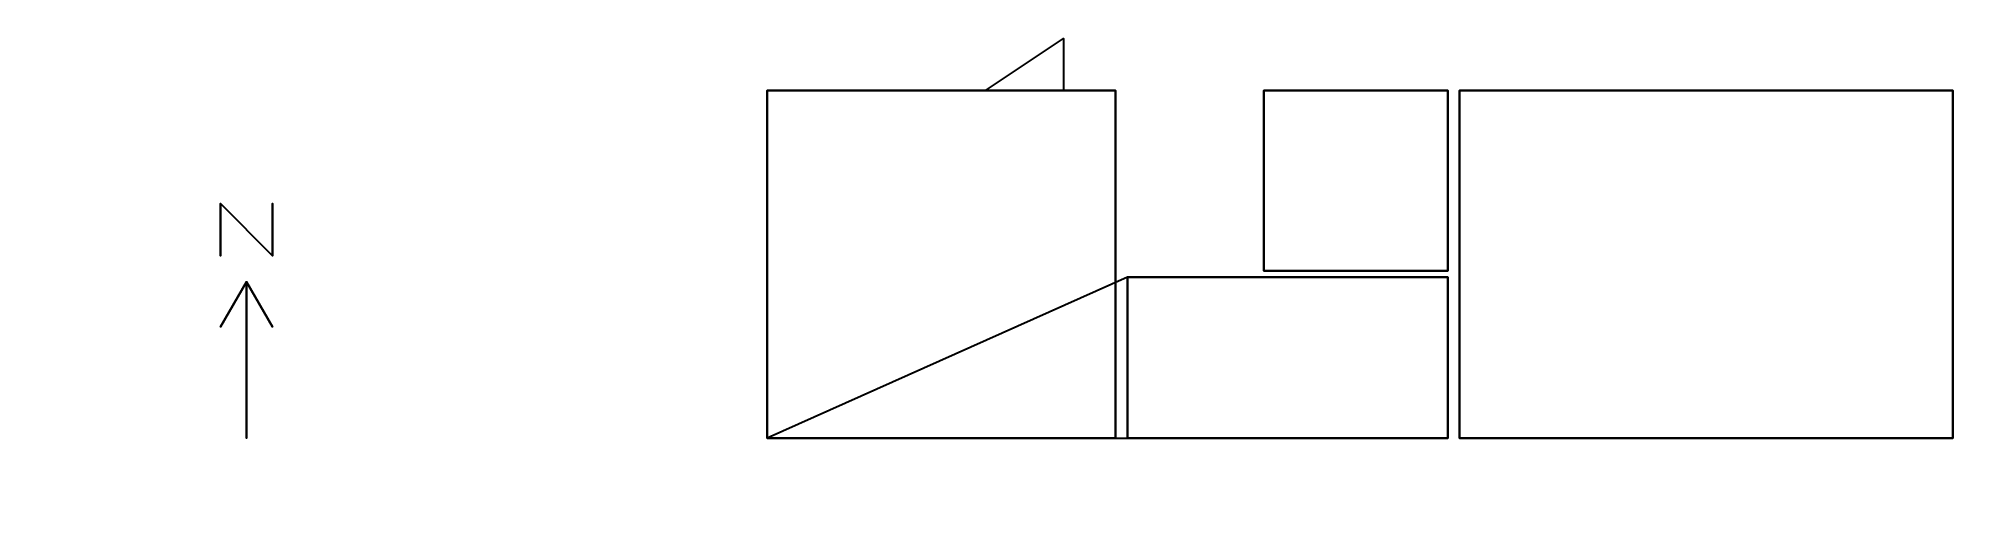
# Model space of a CAD drawing. Header units: metres. Extents: x -14 to 22.8, y -1.1 to 7.7.
import ezdxf

# ---------------------------------------------------------------- set-up
doc = ezdxf.new("R2010")
doc.units = ezdxf.units.M

msp = doc.modelspace()

# ---------------------------------------------------------------- linework, layer by layer
at = {"layer": '1', "color": 3}
for points in [[(-10.5, 4.5, 0.1), (-10.5, 4.5), (-10.5, 3.5), (-10.5, 3.5, 0.1)], [(-10.5, 4.5, 0.1), (-10.5, 4.5), (-9.5, 3.5), (-9.5, 3.5, 0.1)], [(-9.5, 4.5, 0.1), (-9.5, 4.5), (-9.5, 3.5), (-9.5, 3.5, 0.1)], [(-10, 3, 0.1), (-10, 3), (-10.5, 2.134), (-10.5, 2.134, 0.1)], [(-10, 3, 0.1), (-10, 3), (-10, 0), (-10, 0, 0.1)], [(-10, 3, 0.1), (-10, 3), (-9.5, 2.134), (-9.5, 2.134, 0.1)]]:
    msp.add_3dface(points, dxfattribs=at)
at = {"layer": 'CLASSROOM_LEFT', "color": 143}
for points in [[(5.69, 6.67, 2.3), (4.19, 6.67, 0.7), (5.69, 7.67, 2.3)], [(1, 6.67, 0.7), (2.5, 6.67, 0.7), (2.5, 6.67, 2.3), (1, 6.67, 2.3)], [(2.2, 0, 1.4), (3, 0, 1.4), (3, 0, 2.3), (2.2, 0, 2.3)], [(5, 0, 1.4), (5.8, 0, 1.4), (5.8, 0, 2.3), (5, 0, 2.3)]]:
    msp.add_3dface(points, dxfattribs=at)
at = {"layer": 'CLASSROOM_LEFT', "color": 43}
for points in [[(0, 6.67, 3), (0, 5.17, 3), (0, 5.17), (0, 6.67)], [(6.69, 6.67, 3), (0, 6.67, 3), (0, 6.67), (6.69, 6.67)], [(6.69, 6.67, 3), (6.69, 3.09, 3), (6.69, 3.09), (6.69, 6.67)], [(0, 5.17, 3), (0, 1.5, 3), (0, 1.5), (0, 5.17)], [(6.69, 3.09, 3), (6.69, 0, 3), (6.69, 0), (6.69, 3.09)], [(0, 1.5, 3), (0, 0, 3), (0, 0), (0, 1.5)], [(6.69, 0, 3), (0, 0, 3), (0, 0), (6.69, 0)]]:
    msp.add_3dface(points, dxfattribs=at)
at = {"layer": 'CLASSROOM_LEFT', "color": 8}
msp.add_3dface([(6.69, 6.67), (6.69, 0), (0, 0), (0, 6.67)], dxfattribs=at)
at = {"layer": 'CLASSROOM_LEFT', "color": 15}
msp.add_3dface([(0, 6.67, 3), (0, 0, 3), (6.69, 0, 3), (6.69, 6.67, 3)], dxfattribs=at)
at = {"layer": 'CLASSROOM_LEFT', "color": 45}
msp.add_3dface([(6.69, 0.9), (6.69, 1.8), (6.69, 1.8, 2.15), (6.69, 0.9, 2.15)], dxfattribs=at)
at = {"layer": 'CLASSROOM_RIGHT', "color": 43}
for points in [[(13.3, 6.67, 3), (13.3, 2.98, 3), (13.3, 2.98), (13.3, 6.67)], [(22.77, 6.67, 3), (13.3, 6.67, 3), (13.3, 6.67), (22.77, 6.67)], [(22.77, 0, 3), (22.77, 6.67, 3), (22.77, 6.67), (22.77, 0)], [(13.3, 2.98, 3), (13.3, 0, 3), (13.3, 0), (13.3, 2.98)], [(13.3, 0), (22.77, 0), (22.77, 0, 3), (13.3, 0, 3)]]:
    msp.add_3dface(points, dxfattribs=at)
at = {"layer": 'CLASSROOM_RIGHT', "color": 8}
msp.add_3dface([(13.3, 6.67), (22.77, 6.67), (22.77, 0), (13.3, 0)], dxfattribs=at)
at = {"layer": 'CLASSROOM_RIGHT', "color": 15}
msp.add_3dface([(13.3, 0, 3), (22.77, 0, 3), (22.77, 6.67, 3), (13.3, 6.67, 3)], dxfattribs=at)
at = {"layer": 'CLASSROOM_RIGHT', "color": 143}
for points in [[(14, 6.67, 0.7), (15.5, 6.67, 0.7), (15.5, 6.67, 2.3), (14, 6.67, 2.3)], [(16.5, 6.67, 0.7), (18, 6.67, 0.7), (18, 6.67, 2.3), (16.5, 6.67, 2.3)], [(19, 6.67, 0.7), (20.5, 6.67, 0.7), (20.5, 6.67, 2.3), (19, 6.67, 2.3)], [(14, 0, 1.4), (14.8, 0, 1.4), (14.8, 0, 2.3), (14, 0, 2.3)], [(16, 0, 1.4), (16.8, 0, 1.4), (16.8, 0, 2.3), (16, 0, 2.3)], [(18, 0, 1.4), (18.8, 0, 1.4), (18.8, 0, 2.3), (18, 0, 2.3)]]:
    msp.add_3dface(points, dxfattribs=at)
at = {"layer": 'CLASSROOM_RIGHT', "color": 45}
msp.add_3dface([(13.3, 1), (13.3, 2.5), (13.3, 2.5, 2.15), (13.3, 1, 2.15)], dxfattribs=at)
at = {"layer": 'HALLWAY_ROOM3', "color": 15}
msp.add_3dface([(0, 0), (13.07, 0, 3), (13.07, 3.09, 3), (6.92, 3.09, 3)], dxfattribs=at)
at = {"layer": 'HALLWAY_ROOM3', "color": 43}
for points in [[(6.92, 3.09), (6.92, 0), (6.92, 0, 3), (6.92, 3.09, 3)], [(9.31, 3.09, 3), (6.92, 3.09, 3), (6.92, 3.09), (9.31, 3.09)], [(13.07, 3.09, 3), (9.31, 3.09, 3), (9.31, 3.09), (13.07, 3.09)], [(13.07, 0, 3), (13.07, 3.09, 3), (13.07, 3.09), (13.07, 0)], [(6.92, 0), (13.07, 0), (13.07, 0, 3), (6.92, 0, 3)]]:
    msp.add_3dface(points, dxfattribs=at)
at = {"layer": 'HALLWAY_ROOM3', "color": 8}
msp.add_3dface([(6.92, 3.09), (13.07, 3.09), (13.07, 0), (6.92, 0)], dxfattribs=at)
at = {"layer": 'HALLWAY_ROOM3', "color": 45}
for points in [[(10.5, 3.09), (11.4, 3.09), (11.4, 3.09, 2.15), (10.5, 3.09, 2.15)], [(13.07, 1, 2.15), (13.07, 2.5, 2.15), (13.07, 2.5), (13.07, 1)], [(6.92, 0.9, 2.15), (6.92, 1.8, 2.15), (6.92, 1.8), (6.92, 0.9)], [(10.7, 0), (11.8, 0), (11.8, 0, 2.2), (10.7, 0, 2.2)]]:
    msp.add_3dface(points, dxfattribs=at)
at = {"layer": 'HALLWAY_ROOM3', "color": 143}
msp.add_3dface([(7.2, 0, 1.4), (8, 0, 1.4), (8, 0, 2.3), (7.2, 0, 2.3)], dxfattribs=at)
at = {"layer": 'ROOM2_SMALL', "color": 43}
for points in [[(9.54, 3.21, 3), (9.54, 6.67, 3), (9.54, 6.67), (9.54, 3.21)], [(13.07, 6.67, 3), (9.54, 6.67, 3), (9.54, 6.67), (13.07, 6.67)], [(13.07, 6.67, 3), (13.07, 6.67), (13.07, 3.21), (13.07, 3.21, 3)], [(9.54, 3.21, 3), (9.54, 3.21), (13.07, 3.21), (13.07, 3.21, 3)]]:
    msp.add_3dface(points, dxfattribs=at)
at = {"layer": 'ROOM2_SMALL', "color": 8}
msp.add_3dface([(13.07, 6.67), (13.07, 3.21), (9.54, 3.21), (9.54, 6.67)], dxfattribs=at)
at = {"layer": 'ROOM2_SMALL', "color": 15}
msp.add_3dface([(9.54, 6.67, 3), (9.54, 3.21, 3), (13.07, 3.21, 3), (13.07, 6.67, 3)], dxfattribs=at)
at = {"layer": 'ROOM2_SMALL', "color": 143}
msp.add_3dface([(10, 6.67, 1.4), (10.8, 6.67, 1.4), (10.8, 6.67, 2.3), (10, 6.67, 2.3)], dxfattribs=at)
at = {"layer": 'ROOM2_SMALL', "color": 45}
msp.add_3dface([(11.4, 3.09, 2.15), (10.5, 3.09, 2.15), (10.5, 3.09), (11.4, 3.09)], dxfattribs=at)

doc.saveas('drawing.dxf')
